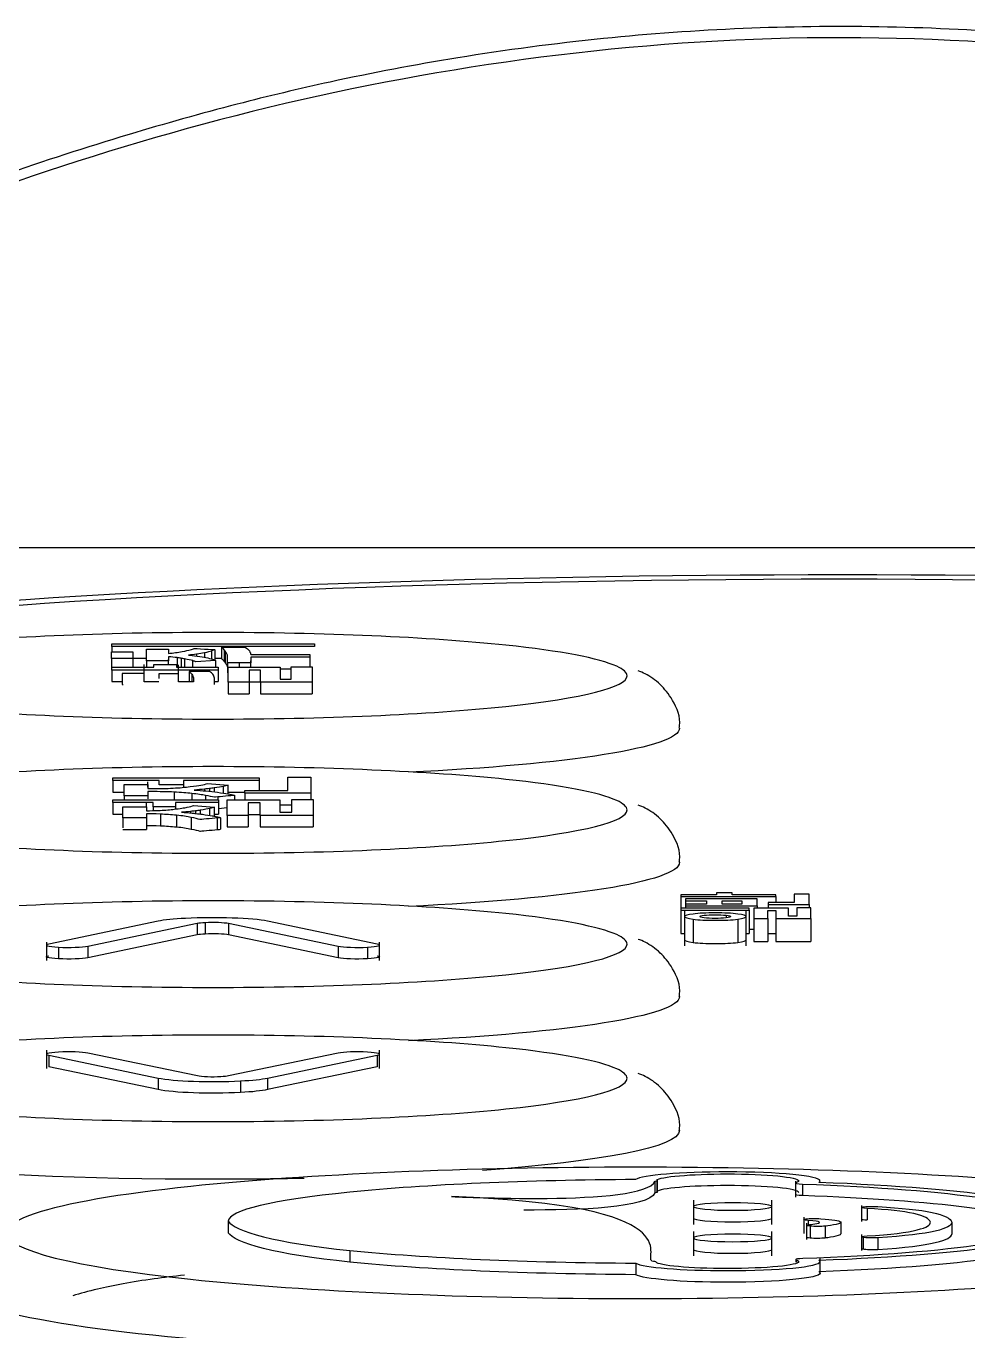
# Model space of a CAD drawing. Header units: millimetres. Extents: x 28 to 2974, y 8 to 3716.
# Drawn here: x 933.42 to 949.56, y 593.3 to 615.66 of the extents above; entities that cross this region are included whole.
import ezdxf

# ---------------------------------------------------------------- set-up
doc = ezdxf.new("R2010")
doc.units = ezdxf.units.MM
doc.layers.add('1LINE', color=7, linetype='CONTINUOUS')

msp = doc.modelspace()

# ---------------------------------------------------------------- linework, layer by layer
at = {"layer": '1LINE', "linetype": 'Continuous'}
for p, q in [((921.037, 606.726), (973.729, 606.726)), ((934.888, 605.026), (934.888, 604.936)), ((936.596, 604.951), (936.596, 604.816)), ((936.653, 604.973), (936.653, 604.795)), ((936.769, 605.014), (936.769, 604.815)), ((936.815, 604.972), (936.815, 604.773)), ((936.833, 604.949), (936.833, 604.75)), ((934.88, 604.823), (934.88, 604.624)), ((935.251, 604.828), (935.48, 604.828)), ((935.251, 604.823), (935.251, 604.673)), ((935.44, 604.565), (935.44, 604.719)), ((935.48, 604.782), (935.48, 604.673)), ((935.859, 604.845), (935.859, 604.804)), ((935.859, 604.722), (935.859, 604.804)), ((936.01, 604.837), (936.01, 604.673)), ((936.033, 604.561), (936.033, 604.715)), ((936.077, 604.827), (936.077, 604.673)), ((936.136, 604.817), (936.136, 604.673)), ((936.27, 604.786), (936.27, 604.673)), ((936.342, 604.897), (936.342, 604.865)), ((936.476, 604.92), (936.476, 604.844)), ((936.653, 604.828), (936.768, 604.828)), ((936.665, 604.791), (936.665, 604.673)), ((936.871, 604.748), (936.871, 604.861)), ((936.871, 604.748), (936.871, 604.577)), ((937.072, 604.748), (937.072, 604.673)), ((937.274, 604.844), (937.274, 604.841)), ((937.274, 604.673), (937.274, 604.78)), ((938.285, 604.892), (938.285, 604.693)), ((938.285, 604.853), (938.285, 604.682)), ((934.88, 604.624), (934.888, 604.624)), ((934.888, 604.625), (934.888, 604.426)), ((936.215, 604.599), (936.215, 604.425)), ((936.261, 604.552), (936.261, 604.425)), ((936.713, 604.625), (936.713, 604.426)), ((936.871, 604.55), (936.883, 604.55)), ((934.888, 604.426), (935.065, 604.426)), ((935.44, 604.426), (935.694, 604.426)), ((936.033, 604.426), (936.215, 604.426)), ((936.648, 604.426), (936.713, 604.426)), ((936.883, 604.416), (936.883, 604.217)), ((937.243, 604.422), (937.436, 604.422)), ((937.243, 604.416), (937.243, 604.217)), ((937.436, 604.417), (937.436, 604.218)), ((938.325, 604.417), (938.325, 604.218)), ((936.883, 604.217), (937.243, 604.217)), ((937.436, 604.218), (938.325, 604.218)), ((934.904, 602.732), (934.904, 602.533)), ((935.508, 602.615), (935.508, 602.711)), ((937.416, 602.732), (937.416, 602.562)), ((934.904, 602.533), (935.101, 602.533)), ((935.508, 602.615), (935.508, 602.597)), ((935.508, 602.506), (935.508, 602.416)), ((935.955, 602.533), (935.955, 602.4)), ((936.117, 602.659), (936.117, 602.613)), ((936.259, 602.509), (936.259, 602.4)), ((936.478, 602.584), (936.478, 602.554)), ((936.496, 602.476), (936.496, 602.4)), ((936.562, 602.594), (936.562, 602.546)), ((936.642, 602.605), (936.642, 602.537)), ((936.796, 602.631), (936.796, 602.516)), ((936.884, 602.501), (936.884, 602.652)), ((936.884, 602.533), (937.168, 602.533)), ((936.994, 602.478), (936.994, 602.399)), ((937.168, 602.514), (937.168, 602.399)), ((938.302, 602.514), (938.302, 602.408)), ((934.904, 602.352), (934.904, 602.153)), ((935.101, 602.471), (935.101, 602.472)), ((935.101, 602.471), (935.101, 602.4)), ((935.484, 602.282), (935.484, 602.348)), ((935.599, 602.279), (935.599, 602.215)), ((935.982, 602.279), (935.982, 602.242)), ((936.565, 602.253), (936.565, 602.134)), ((936.65, 602.119), (936.65, 602.276)), ((936.704, 602.449), (936.704, 602.4)), ((936.718, 602.352), (936.718, 602.153)), ((936.718, 602.252), (936.864, 602.266)), ((937.768, 602.315), (937.974, 602.315)), ((934.904, 602.153), (935.078, 602.153)), ((935.078, 602.091), (935.078, 601.92)), ((935.484, 602.23), (935.484, 602.212)), ((935.72, 602.155), (935.72, 601.956)), ((935.998, 602.136), (935.998, 601.937)), ((936.237, 602.201), (936.237, 602.176)), ((936.247, 602.099), (936.247, 601.9)), ((936.322, 602.211), (936.322, 602.167)), ((936.405, 602.223), (936.405, 602.157)), ((936.65, 602.153), (936.718, 602.153)), ((936.697, 602.089), (936.697, 601.891)), ((936.753, 602.094), (936.753, 601.895)), ((936.864, 602.134), (936.864, 601.935)), ((937.227, 602.148), (937.432, 602.148)), ((937.227, 602.134), (937.227, 601.935)), ((937.432, 602.134), (937.432, 601.935)), ((938.342, 602.134), (938.342, 601.935)), ((936.864, 601.935), (937.227, 601.935)), ((937.432, 601.935), (938.342, 601.935)), ((944.643, 600.774), (944.643, 600.742)), ((945.255, 600.774), (944.643, 600.774)), ((944.643, 600.742), (944.643, 600.541)), ((944.643, 600.742), (946.274, 600.742)), ((945.952, 600.702), (944.725, 600.702)), ((944.725, 600.702), (944.725, 600.671)), ((945.524, 600.806), (945.255, 600.806)), ((945.255, 600.806), (945.255, 600.774)), ((945.524, 600.774), (945.524, 600.806)), ((946.274, 600.774), (945.524, 600.774)), ((945.952, 600.581), (945.952, 600.702)), ((946.274, 600.742), (946.274, 600.774)), ((946.274, 600.742), (946.274, 600.639)), ((946.845, 600.781), (946.586, 600.781)), ((946.586, 600.781), (946.586, 600.639)), ((946.845, 600.608), (946.845, 600.781)), ((945.816, 600.541), (944.643, 600.541)), ((944.643, 600.541), (944.643, 600.51)), ((944.643, 600.51), (944.643, 600.112)), ((944.643, 600.51), (945.816, 600.51)), ((944.707, 600.504), (944.707, 599.895)), ((944.725, 600.671), (944.725, 600.612)), ((944.725, 600.671), (945.086, 600.671)), ((944.725, 600.612), (944.725, 600.581)), ((945.086, 600.612), (944.725, 600.612)), ((944.725, 600.581), (944.725, 600.541)), ((944.725, 600.581), (945.952, 600.581)), ((945.086, 600.671), (945.086, 600.612)), ((945.35, 600.671), (945.69, 600.671)), ((945.35, 600.612), (945.35, 600.671)), ((945.69, 600.612), (945.35, 600.612)), ((945.69, 600.671), (945.69, 600.612)), ((945.764, 599.896), (945.764, 600.504)), ((945.816, 600.51), (945.816, 600.541)), ((945.816, 600.51), (945.816, 600.112)), ((945.895, 600.541), (945.895, 600.369)), ((946.492, 600.541), (945.895, 600.541)), ((945.952, 600.581), (945.952, 600.541)), ((946.133, 600.506), (946.272, 600.506)), ((946.133, 600.369), (946.133, 600.506)), ((946.143, 600.639), (946.143, 600.608)), ((946.586, 600.639), (946.143, 600.639)), ((946.143, 600.608), (946.143, 600.541)), ((946.143, 600.608), (946.845, 600.608)), ((946.272, 600.506), (946.272, 600.369)), ((946.492, 600.404), (946.492, 600.541)), ((946.63, 600.547), (946.63, 600.404)), ((946.871, 600.547), (946.63, 600.547)), ((946.845, 600.608), (946.845, 600.547)), ((946.871, 600.369), (946.871, 600.547)), ((936.488, 600.299), (936.488, 600.1)), ((944.853, 600.354), (944.853, 599.956)), ((945.418, 600.421), (945.418, 600.376)), ((945.619, 600.354), (945.619, 599.956)), ((945.895, 600.369), (945.895, 599.972)), ((945.895, 600.369), (946.133, 600.369)), ((946.133, 600.369), (946.133, 599.972)), ((946.272, 600.369), (946.272, 599.972)), ((946.272, 600.369), (946.871, 600.369)), ((946.63, 600.404), (946.492, 600.404)), ((946.871, 600.369), (946.871, 599.972)), ((936.354, 600.086), (934.478, 599.694)), ((938.766, 599.694), (936.89, 600.086)), ((944.643, 600.112), (944.707, 600.112)), ((945.764, 600.112), (945.816, 600.112)), ((945.816, 600.183), (945.895, 600.183)), ((946.133, 600.108), (946.272, 600.108)), ((933.768, 599.959), (933.768, 599.644)), ((933.975, 599.875), (933.975, 599.676)), ((939.269, 599.875), (939.269, 599.676)), ((939.476, 599.644), (939.476, 599.959)), ((945.895, 599.972), (946.133, 599.972)), ((946.272, 599.972), (946.871, 599.972)), ((933.768, 598.108), (933.768, 597.793)), ((939.477, 597.793), (939.477, 598.108)), ((935.683, 597.433), (933.808, 597.825)), ((939.437, 597.825), (937.56, 597.433)), ((937.092, 597.583), (937.092, 597.384)), ((944.246, 595.875), (944.246, 595.875)), ((944.246, 595.676), (944.246, 595.875)), ((946.61, 595.864), (946.61, 595.589)), ((946.729, 595.815), (946.729, 595.616)), ((944.234, 595.671), (944.199, 595.664)), ((944.246, 595.676), (944.234, 595.671)), ((944.859, 595.536), (944.859, 595.124)), ((946.204, 595.124), (946.204, 595.536)), ((947.743, 595.45), (947.743, 595.171)), ((947.835, 595.398), (947.835, 595.199)), ((936.885, 595.18), (936.885, 594.981)), ((946.751, 595.245), (946.751, 594.966)), ((946.797, 595.146), (946.797, 594.866)), ((946.826, 595.193), (946.826, 595.114)), ((946.86, 595.093), (946.86, 594.894)), ((947.119, 595.094), (947.119, 594.895)), ((947.389, 595.16), (947.389, 594.961)), ((949.289, 595.155), (949.289, 594.956)), ((944.859, 594.999), (944.859, 594.587)), ((946.204, 594.587), (946.204, 594.999)), ((947.743, 594.953), (947.743, 594.674)), ((947.768, 594.901), (947.768, 594.702)), ((948.019, 594.895), (948.019, 594.696)), ((938.969, 594.677), (938.969, 594.478)), ((943.871, 594.46), (943.871, 594.261)), ((946.614, 594.521), (946.614, 594.474)), ((946.62, 594.516), (946.62, 594.475)), ((947.03, 594.286), (947.03, 594.557))]:
    msp.add_line(p, q, dxfattribs=at)
msp.add_ellipse((947.383, 603.537), major_axis=(26, 0), ratio=0.104535, start_param=0.175684, end_param=2.963356, dxfattribs=at)
for points, knots in [([(974.433, 606.444), (974.321, 606.567), (974.015, 606.845), (973.34, 607.351), (972.535, 607.896), (971.63, 608.464), (970.171, 609.324), (967.96, 610.51), (965.077, 611.843), (962.259, 612.945), (959.756, 613.776), (956.674, 614.628), (952.785, 615.38), (948.877, 615.682), (945.681, 615.641), (943.261, 615.467), (940.894, 615.152), (938.816, 614.758), (936.917, 614.305), (935.026, 613.77), (933.028, 613.122), (930.462, 612.162), (927.674, 610.935), (925.396, 609.762), (923.812, 608.868), (922.723, 608.21), (921.687, 607.535), (920.826, 606.91), (920.456, 606.582), (920.33, 606.441)], [0, 0, 0, 0, 0.035641, 0.067955, 0.093693, 0.122273, 0.149874, 0.206556, 0.263985, 0.303747, 0.340414, 0.374088, 0.431331, 0.491639, 0.520615, 0.550689, 0.582601, 0.611172, 0.632405, 0.658078, 0.689705, 0.719996, 0.777232, 0.832408, 0.857346, 0.889851, 0.920369, 0.957947, 1, 1, 1, 1]), ([(973.729, 606.726), (973.633, 606.822), (973.441, 607.015), (972.857, 607.452), (972.057, 607.987), (970.702, 608.82), (968.52, 610.039), (964.14, 612.116), (957.229, 614.596), (947.419, 615.891), (937.592, 614.612), (930.662, 612.132), (926.268, 610.05), (923.659, 608.594), (921.759, 607.384), (921.276, 606.944), (921.037, 606.726)], [0, 0, 0, 0, 0.031031, 0.062054, 0.093358, 0.125222, 0.187557, 0.250588, 0.375227, 0.499569, 0.624157, 0.749143, 0.812105, 0.874402, 0.937764, 1, 1, 1, 1]), ([(925.289, 582.11), (923.207, 582.356), (922.059, 582.672), (922.059, 583), (922.059, 583), (922.059, 603.541), (922.059, 603.541), (922.059, 604.999), (933.409, 606.186), (961.31, 606.186), (972.659, 604.999), (972.659, 603.541), (972.659, 603.541), (972.659, 583), (972.659, 583)], [0, 0, 0, 0, 0.2, 0.2, 0.2, 0.4, 0.4, 0.4, 0.6, 0.6, 0.8, 0.8, 0.8, 1, 1, 1, 1]), ([(943.544, 604.689), (943.246, 604.825), (942.585, 604.952), (940.336, 605.188), (938.502, 605.268), (934.751, 605.269), (932.913, 605.188), (930.768, 604.964), (930.154, 604.854), (929.817, 604.736)], [0, 0, 0, 0, 0.21402, 0.21402, 0.512149, 0.512149, 0.810278, 0.810278, 1, 1, 1, 1]), ([(935.859, 604.851), (935.859, 604.851), (935.859, 604.782), (935.859, 604.782), (935.859, 604.782), (935.48, 604.782), (935.48, 604.782), (935.48, 604.782), (935.48, 604.98), (935.48, 604.98), (935.48, 604.98), (935.859, 604.98), (935.859, 604.98), (935.859, 604.98), (935.859, 604.911), (935.859, 604.911), (935.902, 604.914), (935.942, 604.918), (935.982, 604.924)], [0, 0, 0, 0, 0.166667, 0.166667, 0.166667, 0.333333, 0.333333, 0.333333, 0.5, 0.5, 0.5, 0.666667, 0.666667, 0.666667, 0.833333, 0.833333, 0.833333, 1, 1, 1, 1]), ([(937.072, 604.748), (936.972, 604.748), (936.871, 604.748), (936.871, 604.748), (936.871, 604.748), (936.871, 604.861), (936.871, 604.861), (936.871, 604.885), (936.859, 604.914), (936.833, 604.949)], [0, 0, 0, 0, 0.2, 0.2, 0.2, 0.6, 0.6, 0.6, 1, 1, 1, 1]), ([(937.046, 605.014), (937.118, 605.014), (937.175, 605.014), (937.175, 605.014), (937.207, 604.999), (937.23, 604.978), (937.246, 604.952)], [0, 0, 0, 0, 0.272727, 0.272727, 0.272727, 1, 1, 1, 1]), ([(929.817, 604.736), (929.624, 604.668), (929.522, 604.598), (929.522, 604.331), (930.29, 604.139), (932.908, 603.865), (934.746, 603.784), (936.622, 603.784)], [0, 0, 0, 0, 0.153842, 0.153842, 0.576921, 0.576921, 1, 1, 1, 1]), ([(936.665, 604.791), (936.665, 604.791), (936.33, 604.765), (936.33, 604.765), (936.317, 604.77), (936.297, 604.777), (936.27, 604.786)], [0, 0, 0, 0, 0.5, 0.5, 0.5, 1, 1, 1, 1]), ([(937.274, 604.754), (937.274, 604.75), (937.274, 604.748), (937.274, 604.748), (937.173, 604.748), (937.072, 604.748)], [0, 0, 0, 0, 0.220257, 0.220257, 1, 1, 1, 1]), ([(938.285, 604.853), (938.285, 604.848), (938.285, 604.845), (938.285, 604.845), (938.285, 604.845), (937.274, 604.845), (937.274, 604.845), (937.274, 604.845), (937.274, 604.845), (937.274, 604.844)], [0, 0, 0, 0, 0.188503, 0.188503, 0.188503, 0.942517, 0.942517, 0.942517, 1, 1, 1, 1]), ([(937.591, 604.893), (937.889, 604.893), (938.285, 604.893), (938.285, 604.893), (938.285, 604.893), (938.285, 604.892), (938.285, 604.892)], [0, 0, 0, 0, 0.909091, 0.909091, 0.909091, 1, 1, 1, 1]), ([(935.065, 604.565), (935.065, 604.565), (935.065, 604.376), (935.065, 604.376), (935.065, 604.376), (935.072, 604.376), (935.085, 604.376)], [0, 0, 0, 0, 0.937868, 0.937868, 0.937868, 1, 1, 1, 1]), ([(935.44, 604.498), (935.44, 604.532), (935.44, 604.565), (935.44, 604.565), (935.44, 604.565), (935.321, 604.565), (935.217, 604.565)], [0, 0, 0, 0, 0.46206, 0.46206, 0.46206, 1, 1, 1, 1]), ([(936.033, 604.498), (936.033, 604.53), (936.033, 604.561), (936.033, 604.561), (936.033, 604.561), (935.916, 604.561), (935.82, 604.561)], [0, 0, 0, 0, 0.448063, 0.448063, 0.448063, 1, 1, 1, 1]), ([(936.65, 604.376), (936.65, 604.376), (936.646, 604.484), (936.646, 604.484), (936.643, 604.509), (936.634, 604.532), (936.618, 604.552)], [0, 0, 0, 0, 0.499521, 0.499521, 0.499521, 1, 1, 1, 1]), ([(936.622, 603.784), (938.498, 603.784), (940.32, 603.863), (942.97, 604.14), (943.723, 604.333), (943.722, 604.581), (943.661, 604.636), (943.544, 604.689)], [0, 0, 0, 0, 0.438188, 0.438188, 0.876376, 0.876376, 1, 1, 1, 1]), ([(937.772, 604.646), (937.806, 604.646), (937.84, 604.646), (937.904, 604.646), (937.935, 604.646), (937.965, 604.646)], [0, 0, 0, 0, 0.525521, 0.525521, 1, 1, 1, 1]), ([(944.614, 603.631), (944.617, 603.643), (944.651, 603.805), (944.515, 604.117), (944.279, 604.407), (944.074, 604.544), (943.953, 604.596), (943.913, 604.609)], [0, 0, 0, 0, 0.023386, 0.309711, 0.560356, 0.855945, 1, 1, 1, 1]), ([(943.544, 602.389), (943.246, 602.525), (942.585, 602.653), (940.336, 602.888), (938.502, 602.969), (934.751, 602.969), (932.913, 602.888), (930.768, 602.664), (930.154, 602.555), (929.817, 602.436)], [0, 0, 0, 0, 0.214028, 0.214028, 0.512168, 0.512168, 0.810308, 0.810308, 1, 1, 1, 1]), ([(935.508, 602.471), (935.508, 602.471), (935.101, 602.471), (935.101, 602.471), (935.101, 602.471), (935.101, 602.662), (935.101, 602.662), (935.101, 602.662), (935.508, 602.662), (935.508, 602.662), (935.508, 602.662), (935.508, 602.592), (935.508, 602.592), (935.508, 602.592), (935.56, 602.592), (935.56, 602.592), (935.699, 602.592), (935.826, 602.595), (935.939, 602.601)], [0, 0, 0, 0, 0.166667, 0.166667, 0.166667, 0.333333, 0.333333, 0.333333, 0.5, 0.5, 0.5, 0.666667, 0.666667, 0.666667, 0.833333, 0.833333, 0.833333, 1, 1, 1, 1]), ([(935.955, 602.533), (935.834, 602.538), (935.702, 602.541), (935.56, 602.541), (935.56, 602.541), (935.508, 602.541), (935.508, 602.541), (935.508, 602.541), (935.508, 602.471), (935.508, 602.471)], [0, 0, 0, 0, 0.333333, 0.333333, 0.333333, 0.666667, 0.666667, 0.666667, 1, 1, 1, 1]), ([(936.704, 602.449), (936.672, 602.446), (936.65, 602.444), (936.65, 602.444), (936.608, 602.454), (936.556, 602.465), (936.496, 602.476)], [0, 0, 0, 0, 0.2, 0.2, 0.2, 1, 1, 1, 1]), ([(936.528, 602.68), (936.528, 602.68), (936.884, 602.652), (936.884, 602.652), (936.859, 602.645), (936.831, 602.638), (936.796, 602.631)], [0, 0, 0, 0, 0.5, 0.5, 0.5, 1, 1, 1, 1]), ([(929.817, 602.436), (929.624, 602.369), (929.522, 602.298), (929.522, 602.031), (930.29, 601.839), (932.908, 601.565), (934.747, 601.484), (936.622, 601.484)], [0, 0, 0, 0, 0.153887, 0.153887, 0.576943, 0.576943, 1, 1, 1, 1]), ([(935.078, 602.274), (935.078, 602.279), (935.078, 602.282), (935.078, 602.282), (935.078, 602.282), (935.484, 602.282), (935.484, 602.282), (935.484, 602.282), (935.484, 602.28), (935.484, 602.276)], [0, 0, 0, 0, 0.094427, 0.094427, 0.094427, 0.854052, 0.854052, 0.854052, 1, 1, 1, 1]), ([(935.283, 602.091), (935.18, 602.091), (935.078, 602.091), (935.078, 602.091), (935.078, 602.091), (935.078, 602.238), (935.078, 602.274)], [0, 0, 0, 0, 0.364636, 0.364636, 0.364636, 1, 1, 1, 1]), ([(935.68, 602.394), (935.641, 602.393), (935.601, 602.393), (935.56, 602.393), (935.56, 602.393), (935.56, 602.393), (935.559, 602.393)], [0, 0, 0, 0, 0.833014, 0.833014, 0.833014, 1, 1, 1, 1]), ([(936.291, 602.302), (936.291, 602.302), (936.65, 602.276), (936.65, 602.276), (936.627, 602.27), (936.598, 602.262), (936.565, 602.253)], [0, 0, 0, 0, 0.5, 0.5, 0.5, 1, 1, 1, 1]), ([(936.622, 601.484), (938.498, 601.484), (940.321, 601.563), (942.97, 601.841), (943.723, 602.033), (943.722, 602.281), (943.661, 602.336), (943.544, 602.389)], [0, 0, 0, 0, 0.438188, 0.438188, 0.876376, 0.876376, 1, 1, 1, 1]), ([(944.614, 601.331), (944.617, 601.343), (944.651, 601.505), (944.515, 601.818), (944.279, 602.107), (944.074, 602.244), (943.953, 602.296), (943.913, 602.309)], [0, 0, 0, 0, 0.023345, 0.309691, 0.560337, 0.855914, 1, 1, 1, 1]), ([(936.697, 602.089), (936.597, 602.081), (936.397, 602.063), (936.397, 602.063), (936.363, 602.073), (936.313, 602.085), (936.247, 602.099)], [0, 0, 0, 0, 0.428571, 0.428571, 0.428571, 1, 1, 1, 1]), ([(936.706, 602.107), (936.724, 602.103), (936.739, 602.098), (936.753, 602.094), (936.753, 602.094), (936.752, 602.094), (936.752, 602.094)], [0, 0, 0, 0, 0.94649, 0.94649, 0.94649, 1, 1, 1, 1]), ([(935.078, 601.893), (935.078, 601.893), (935.078, 601.893), (935.078, 601.893), (935.078, 601.893), (935.078, 601.893), (935.078, 601.893), (935.079, 601.893), (935.079, 601.893), (935.081, 601.893), (935.082, 601.893), (935.092, 601.893), (935.1, 601.893), (935.143, 601.893), (935.177, 601.893), (935.279, 601.893), (935.348, 601.893), (935.433, 601.893), (935.45, 601.893), (935.471, 601.893), (935.476, 601.893), (935.481, 601.893), (935.482, 601.893), (935.483, 601.893), (935.484, 601.893), (935.484, 601.893), (935.484, 601.893), (935.484, 601.893), (935.484, 601.893)], [0, 0, 0, 0, 0.000095, 0.000095, 0.000237, 0.000237, 0.00154, 0.00154, 0.005476, 0.005476, 0.013349, 0.013349, 0.076327, 0.076327, 0.328241, 0.328241, 0.832068, 0.832068, 0.958025, 0.958025, 0.989514, 0.989514, 0.997386, 0.997386, 0.999354, 0.999354, 0.999846, 1, 1, 1, 1]), ([(936.247, 601.9), (936.313, 601.886), (936.363, 601.874), (936.397, 601.864), (936.397, 601.864), (936.597, 601.882), (936.697, 601.891)], [0, 0, 0, 0, 0.571429, 0.571429, 0.571429, 1, 1, 1, 1]), ([(943.544, 600.09), (943.246, 600.225), (942.585, 600.353), (940.336, 600.588), (938.502, 600.669), (934.751, 600.669), (932.913, 600.589), (930.768, 600.364), (930.154, 600.255), (929.817, 600.136)], [0, 0, 0, 0, 0.214019, 0.214019, 0.512149, 0.512149, 0.810278, 0.810278, 1, 1, 1, 1]), ([(945.618, 600.443), (945.519, 600.456), (945.392, 600.463), (945.078, 600.463), (944.951, 600.456), (944.853, 600.443)], [0, 0, 0, 0, 0.5, 0.5, 1, 1, 1, 1]), ([(944.853, 600.443), (944.756, 600.43), (944.707, 600.415), (944.707, 600.382), (944.756, 600.367), (944.853, 600.354)], [0, 0, 0, 0, 0.5, 0.5, 1, 1, 1, 1]), ([(944.853, 600.354), (944.951, 600.341), (945.078, 600.335), (945.394, 600.335), (945.521, 600.341), (945.619, 600.354)], [0, 0, 0, 0, 0.5, 0.5, 1, 1, 1, 1]), ([(945.045, 600.376), (944.994, 600.383), (944.969, 600.39), (944.969, 600.407), (944.994, 600.414), (945.044, 600.421)], [0, 0, 0, 0, 0.5, 0.5, 1, 1, 1, 1]), ([(945.044, 600.421), (945.094, 600.427), (945.156, 600.431), (945.303, 600.431), (945.366, 600.427), (945.418, 600.421)], [0, 0, 0, 0, 0.5, 0.5, 1, 1, 1, 1]), ([(945.418, 600.376), (945.366, 600.37), (945.303, 600.367), (945.158, 600.367), (945.097, 600.37), (945.045, 600.376)], [0, 0, 0, 0, 0.5, 0.5, 1, 1, 1, 1]), ([(945.418, 600.421), (945.473, 600.414), (945.498, 600.407), (945.498, 600.39), (945.473, 600.383), (945.418, 600.376)], [0, 0, 0, 0, 0.5, 0.5, 1, 1, 1, 1]), ([(945.619, 600.354), (945.715, 600.367), (945.764, 600.382), (945.764, 600.415), (945.715, 600.43), (945.618, 600.443)], [0, 0, 0, 0, 0.5, 0.5, 1, 1, 1, 1]), ([(929.817, 600.136), (929.624, 600.069), (929.522, 599.998), (929.522, 599.731), (930.29, 599.539), (932.908, 599.265), (934.746, 599.185), (936.622, 599.185)], [0, 0, 0, 0, 0.153842, 0.153842, 0.576921, 0.576921, 1, 1, 1, 1]), ([(936.622, 599.185), (938.498, 599.185), (940.32, 599.264), (942.97, 599.541), (943.723, 599.733), (943.722, 599.982), (943.661, 600.036), (943.544, 600.09)], [0, 0, 0, 0, 0.438188, 0.438188, 0.876376, 0.876376, 1, 1, 1, 1]), ([(944.614, 599.031), (944.617, 599.043), (944.651, 599.206), (944.515, 599.518), (944.279, 599.807), (944.074, 599.944), (943.953, 599.997), (943.913, 600.009)], [0, 0, 0, 0, 0.02338, 0.309707, 0.560353, 0.855941, 1, 1, 1, 1]), ([(944.853, 599.956), (944.951, 599.943), (945.078, 599.937), (945.394, 599.937), (945.521, 599.943), (945.619, 599.956)], [0, 0, 0, 0, 0.5, 0.5, 1, 1, 1, 1]), ([(943.544, 597.79), (943.246, 597.926), (942.585, 598.053), (940.336, 598.288), (938.502, 598.369), (934.751, 598.369), (932.913, 598.289), (930.768, 598.065), (930.154, 597.955), (929.817, 597.837)], [0, 0, 0, 0, 0.214019, 0.214019, 0.512149, 0.512149, 0.810278, 0.810278, 1, 1, 1, 1]), ([(929.817, 597.837), (929.624, 597.769), (929.522, 597.698), (929.522, 597.431), (930.29, 597.239), (932.908, 596.965), (934.746, 596.885), (936.622, 596.885)], [0, 0, 0, 0, 0.153842, 0.153842, 0.576921, 0.576921, 1, 1, 1, 1]), ([(936.622, 596.885), (938.498, 596.885), (940.32, 596.964), (942.97, 597.241), (943.723, 597.433), (943.722, 597.682), (943.661, 597.736), (943.544, 597.79)], [0, 0, 0, 0, 0.438188, 0.438188, 0.876376, 0.876376, 1, 1, 1, 1]), ([(944.614, 596.731), (944.617, 596.744), (944.651, 596.906), (944.515, 597.218), (944.279, 597.507), (944.074, 597.645), (943.953, 597.697), (943.913, 597.709)], [0, 0, 0, 0, 0.023379, 0.309707, 0.560352, 0.855941, 1, 1, 1, 1]), ([(953.891, 595.385), (953.351, 595.53), (952.53, 595.664), (949.492, 595.982), (946.71, 596.104), (941.02, 596.104), (938.232, 595.982), (935.009, 595.645), (934.092, 595.484), (933.573, 595.31)], [0, 0, 0, 0, 0.168009, 0.168009, 0.485457, 0.485457, 0.802905, 0.802905, 1, 1, 1, 1]), ([(947.007, 595.843), (947.023, 595.852), (947.03, 595.86), (947.03, 595.869), (947.03, 595.954), (946.317, 596.024), (945.44, 596.024), (944.644, 596.024), (943.983, 595.967), (943.868, 595.892)], [0, 0, 0, 0, 0.333333, 0.333333, 0.333333, 0.666667, 0.666667, 0.666667, 1, 1, 1, 1]), ([(944.225, 595.882), (944.289, 595.942), (944.809, 595.988), (945.44, 595.988), (946.114, 595.988), (946.664, 595.935), (946.664, 595.869)], [0, 0, 0, 0, 0.5, 0.5, 0.5, 1, 1, 1, 1]), ([(944.234, 595.87), (944.242, 595.872), (944.246, 595.873), (944.246, 595.875), (944.246, 595.875), (944.246, 595.878), (944.237, 595.88), (944.225, 595.882)], [0, 0, 0, 0, 0.333333, 0.333333, 0.666667, 0.666667, 1, 1, 1, 1]), ([(946.664, 595.67), (946.664, 595.736), (946.114, 595.789), (945.44, 595.789), (944.809, 595.789), (944.289, 595.743), (944.225, 595.683)], [0, 0, 0, 0, 0.5, 0.5, 0.5, 1, 1, 1, 1]), ([(946.729, 595.815), (949.343, 595.721), (950.967, 595.476), (950.967, 594.877), (949.346, 594.632), (946.733, 594.537)], [0, 0, 0, 0, 0.5, 0.5, 1, 1, 1, 1]), ([(947.01, 594.509), (949.682, 594.613), (951.335, 594.867), (951.335, 595.485), (949.681, 595.739), (947.007, 595.843)], [0, 0, 0, 0, 0.5, 0.5, 1, 1, 1, 1]), ([(943.86, 593.852), (946.705, 593.852), (949.47, 593.972), (953.489, 594.393), (954.631, 594.685), (954.63, 595.117), (954.372, 595.255), (953.891, 595.385)], [0, 0, 0, 0, 0.404735, 0.404735, 0.809471, 0.809471, 1, 1, 1, 1]), ([(945.531, 595.495), (945.903, 595.495), (946.204, 595.466), (946.204, 595.394), (945.903, 595.365), (945.16, 595.365), (944.859, 595.394), (944.859, 595.466), (945.16, 595.495), (945.531, 595.495)], [0, 0, 0, 0, 0.25, 0.25, 0.5, 0.5, 0.75, 0.75, 1, 1, 1, 1]), ([(933.573, 595.31), (933.257, 595.203), (933.089, 595.091), (933.088, 594.682), (934.254, 594.39), (938.225, 593.975), (941.014, 593.852), (943.86, 593.852)], [0, 0, 0, 0, 0.159355, 0.159355, 0.579677, 0.579677, 1, 1, 1, 1]), ([(944.859, 595.231), (944.859, 595.231), (944.859, 595.231), (944.859, 595.195), (945.16, 595.166), (945.903, 595.166), (946.204, 595.195), (946.204, 595.231), (946.204, 595.231), (946.204, 595.231)], [0, 0, 0, 0, 0.000186, 0.000186, 0.500028, 0.500028, 0.99987, 0.99987, 1, 1, 1, 1]), ([(945.531, 594.957), (945.903, 594.957), (946.204, 594.928), (946.204, 594.856), (945.903, 594.827), (945.16, 594.827), (944.859, 594.856), (944.859, 594.928), (945.16, 594.957), (945.531, 594.957)], [0, 0, 0, 0, 0.25, 0.25, 0.5, 0.5, 0.75, 0.75, 1, 1, 1, 1]), ([(944.859, 594.693), (944.859, 594.693), (944.859, 594.693), (944.859, 594.657), (945.16, 594.628), (945.903, 594.628), (946.204, 594.657), (946.204, 594.693), (946.204, 594.693), (946.204, 594.693)], [0, 0, 0, 0, 0.000064, 0.000064, 0.500031, 0.500031, 0.999998, 0.999998, 1, 1, 1, 1]), ([(943.871, 594.46), (943.997, 594.386), (944.657, 594.331), (945.44, 594.331), (946.317, 594.331), (947.03, 594.4), (947.03, 594.485), (947.03, 594.493), (947.024, 594.501), (947.01, 594.509)], [0, 0, 0, 0, 0.333333, 0.333333, 0.333333, 0.666667, 0.666667, 0.666667, 1, 1, 1, 1]), ([(946.62, 594.516), (946.649, 594.506), (946.664, 594.495), (946.664, 594.485), (946.664, 594.42), (946.114, 594.367), (945.44, 594.367), (944.795, 594.367), (944.259, 594.416), (944.22, 594.478)], [0, 0, 0, 0, 0.333333, 0.333333, 0.333333, 0.666667, 0.666667, 0.666667, 1, 1, 1, 1]), ([(946.733, 594.537), (946.66, 594.535), (946.614, 594.528), (946.614, 594.521), (946.614, 594.519), (946.616, 594.517), (946.62, 594.516)], [0, 0, 0, 0, 0.5, 0.5, 0.5, 1, 1, 1, 1]), ([(936.135, 594.253), (935.95, 594.233), (935.359, 594.162), (934.734, 594.045), (934.345, 593.94), (934.22, 593.901)], [0, 0, 0, 0, 0.209761, 0.712179, 1, 1, 1, 1]), ([(947.016, 594.307), (947.025, 594.3), (947.03, 594.293), (947.03, 594.286), (947.03, 594.201), (946.317, 594.132), (945.44, 594.132), (944.657, 594.132), (943.997, 594.187), (943.871, 594.261)], [0, 0, 0, 0, 0.299199, 0.299199, 0.299199, 0.649599, 0.649599, 0.649599, 1, 1, 1, 1]), ([(937.533, 593.058), (934.317, 593.275), (932.189, 593.653), (932.189, 594.084), (932.189, 594.084), (932.189, 594.084)], [0, 0, 0, 0, 0.999218, 0.999218, 1, 1, 1, 1])]:
    msp.add_open_spline(points, degree=3, knots=knots, dxfattribs=at)
for points, degree in [([(934.88, 604.823), (934.88, 604.861), (934.88, 604.898), (934.88, 604.936)], 3), ([(934.88, 604.936), (935.003, 604.936), (935.127, 604.936), (935.251, 604.936)], 3), ([(934.888, 605.074), (936.047, 605.074), (937.206, 605.074), (938.365, 605.074)], 3), ([(934.888, 605.026), (934.888, 605.042), (934.888, 605.058), (934.888, 605.074)], 3), ([(938.365, 605.026), (937.206, 605.026), (936.047, 605.026), (934.888, 605.026)], 3), ([(935.251, 604.936), (935.251, 604.898), (935.251, 604.861), (935.251, 604.823)], 3), ([(935.982, 604.924), (936.022, 604.929), (936.058, 604.934), (936.093, 604.941)], 3), ([(936.093, 604.941), (936.156, 604.952), (936.203, 604.962), (936.233, 604.972)], 3), ([(936.233, 604.972), (936.263, 604.982), (936.285, 604.989), (936.298, 604.995)], 3), ([(936.298, 604.995), (936.298, 604.995), (936.654, 604.973), (936.653, 604.973)], 3), ([(936.596, 604.951), (936.569, 604.941), (936.529, 604.931), (936.476, 604.92)], 3), ([(936.653, 604.973), (936.643, 604.968), (936.624, 604.96), (936.596, 604.951)], 3), ([(936.815, 604.972), (936.798, 604.993), (936.782, 605.007), (936.769, 605.014)], 3), ([(936.769, 605.014), (936.769, 605.014), (936.927, 605.014), (937.046, 605.014)], 3), ([(936.833, 604.949), (936.827, 604.957), (936.821, 604.965), (936.815, 604.972)], 3), ([(937.246, 604.952), (937.262, 604.925), (937.27, 604.905), (937.27, 604.893)], 3), ([(938.365, 605.074), (938.365, 605.058), (938.365, 605.042), (938.365, 605.026)], 3), ([(935.251, 604.823), (935.127, 604.823), (935.003, 604.823), (934.88, 604.823)], 3), ([(935.611, 604.722), (935.74, 604.722), (935.869, 604.722), (935.998, 604.722)], 3), ([(935.611, 604.673), (935.611, 604.689), (935.611, 604.706), (935.611, 604.722)], 3), ([(936.01, 604.837), (935.962, 604.843), (935.912, 604.848), (935.859, 604.851)], 3), ([(935.998, 604.722), (935.998, 604.706), (935.998, 604.689), (935.998, 604.673)], 3), ([(936.077, 604.827), (936.056, 604.83), (936.034, 604.833), (936.01, 604.837)], 3), ([(936.136, 604.817), (936.118, 604.82), (936.098, 604.823), (936.077, 604.827)], 3), ([(936.27, 604.786), (936.244, 604.794), (936.199, 604.805), (936.136, 604.817)], 3), ([(936.342, 604.897), (936.292, 604.89), (936.245, 604.884), (936.204, 604.881)], 3), ([(936.204, 604.881), (936.24, 604.878), (936.289, 604.872), (936.352, 604.864)], 3), ([(936.476, 604.92), (936.436, 604.912), (936.392, 604.904), (936.342, 604.897)], 3), ([(936.352, 604.864), (936.413, 604.856), (936.463, 604.848), (936.499, 604.84)], 3), ([(936.499, 604.84), (936.549, 604.83), (936.587, 604.82), (936.612, 604.811)], 3), ([(936.612, 604.811), (936.637, 604.802), (936.655, 604.795), (936.665, 604.791)], 3), ([(936.769, 604.815), (936.782, 604.808), (936.798, 604.794), (936.815, 604.773)], 3), ([(936.815, 604.773), (936.821, 604.766), (936.827, 604.758), (936.833, 604.75)], 3), ([(936.833, 604.75), (936.855, 604.72), (936.867, 604.691), (936.87, 604.662)], 3), ([(937.27, 604.893), (937.27, 604.893), (937.413, 604.893), (937.591, 604.893)], 3), ([(937.274, 604.841), (937.274, 604.825), (937.274, 604.771), (937.274, 604.754)], 3), ([(938.285, 604.892), (938.285, 604.888), (938.285, 604.865), (938.285, 604.853)], 3), ([(934.888, 604.625), (934.888, 604.641), (934.888, 604.657), (934.888, 604.673)], 3), ([(934.888, 604.673), (935.129, 604.673), (935.37, 604.673), (935.611, 604.673)], 3), ([(936.713, 604.625), (936.104, 604.625), (935.496, 604.625), (934.888, 604.625)], 3), ([(935.217, 604.565), (935.137, 604.565), (935.065, 604.565), (935.065, 604.565)], 3), ([(935.44, 604.425), (935.44, 604.425), (935.44, 604.462), (935.44, 604.498)], 3), ([(935.694, 604.561), (935.694, 604.561), (935.694, 604.519), (935.694, 604.482)], 3), ([(935.82, 604.561), (935.752, 604.561), (935.694, 604.561), (935.694, 604.561)], 3), ([(935.998, 604.673), (936.236, 604.673), (936.474, 604.673), (936.713, 604.673)], 3), ([(936.033, 604.425), (936.033, 604.425), (936.033, 604.462), (936.033, 604.498)], 3), ([(936.57, 604.599), (936.57, 604.599), (936.215, 604.599), (936.215, 604.599)], 3), ([(936.215, 604.599), (936.234, 604.587), (936.248, 604.572), (936.261, 604.552)], 3), ([(936.261, 604.552), (936.272, 604.531), (936.281, 604.512), (936.286, 604.494)], 3), ([(936.286, 604.494), (936.286, 604.494), (936.286, 604.425), (936.286, 604.425)], 3), ([(936.618, 604.552), (936.602, 604.572), (936.587, 604.587), (936.57, 604.599)], 3), ([(936.713, 604.673), (936.713, 604.657), (936.713, 604.641), (936.713, 604.625)], 3), ([(936.883, 604.416), (936.883, 604.502), (936.883, 604.587), (936.883, 604.673)], 3), ([(936.883, 604.673), (937.179, 604.673), (937.476, 604.673), (937.772, 604.673)], 3), ([(937.436, 604.621), (937.371, 604.621), (937.307, 604.621), (937.243, 604.621)], 3), ([(937.243, 604.621), (937.243, 604.553), (937.243, 604.485), (937.243, 604.416)], 3), ([(937.436, 604.417), (937.436, 604.485), (937.436, 604.553), (937.436, 604.621)], 3), ([(937.772, 604.673), (937.772, 604.605), (937.772, 604.537), (937.772, 604.469)], 3), ([(937.965, 604.682), (938.085, 604.682), (938.205, 604.682), (938.325, 604.682)], 3), ([(937.965, 604.469), (937.965, 604.54), (937.965, 604.611), (937.965, 604.682)], 3), ([(938.325, 604.682), (938.325, 604.594), (938.325, 604.505), (938.325, 604.417)], 3), ([(935.503, 604.425), (935.467, 604.425), (935.44, 604.425), (935.44, 604.425)], 3), ([(936.286, 604.425), (936.286, 604.425), (936.033, 604.425), (936.033, 604.425)], 3), ([(937.243, 604.416), (937.123, 604.416), (937.003, 604.416), (936.883, 604.416)], 3), ([(938.325, 604.417), (938.029, 604.417), (937.732, 604.417), (937.436, 604.417)], 3), ([(937.772, 604.469), (937.837, 604.469), (937.901, 604.469), (937.965, 604.469)], 3), ([(944.622, 603.63), (944.62, 603.294), (942.718, 603.004), (939.977, 602.872)], 3), ([(934.904, 602.78), (935.741, 602.78), (936.579, 602.78), (937.416, 602.78)], 3), ([(934.904, 602.732), (934.904, 602.748), (934.904, 602.764), (934.904, 602.78)], 3), ([(935.698, 602.732), (935.433, 602.732), (935.169, 602.732), (934.904, 602.732)], 3), ([(935.698, 602.659), (935.698, 602.684), (935.698, 602.708), (935.698, 602.732)], 3), ([(936.117, 602.732), (936.117, 602.708), (936.117, 602.684), (936.117, 602.659)], 3), ([(937.416, 602.732), (936.983, 602.732), (936.55, 602.732), (936.117, 602.732)], 3), ([(937.416, 602.78), (937.416, 602.764), (937.416, 602.748), (937.416, 602.732)], 3), ([(937.903, 602.788), (938.036, 602.788), (938.169, 602.788), (938.302, 602.788)], 3), ([(937.903, 602.562), (937.903, 602.637), (937.903, 602.712), (937.903, 602.788)], 3), ([(938.302, 602.788), (938.302, 602.697), (938.302, 602.605), (938.302, 602.514)], 3), ([(936.117, 602.659), (935.977, 602.659), (935.837, 602.659), (935.698, 602.659)], 3), ([(935.939, 602.601), (936.052, 602.607), (936.15, 602.615), (936.231, 602.626)], 3), ([(936.259, 602.509), (936.177, 602.519), (936.076, 602.527), (935.955, 602.533)], 3), ([(936.231, 602.626), (936.313, 602.636), (936.375, 602.645), (936.417, 602.653)], 3), ([(936.496, 602.476), (936.435, 602.486), (936.357, 602.498), (936.259, 602.509)], 3), ([(936.478, 602.584), (936.421, 602.578), (936.363, 602.572), (936.302, 602.567)], 3), ([(936.302, 602.567), (936.369, 602.563), (936.435, 602.558), (936.502, 602.552)], 3), ([(936.417, 602.653), (936.459, 602.661), (936.496, 602.67), (936.528, 602.68)], 3), ([(936.562, 602.594), (936.534, 602.59), (936.507, 602.587), (936.478, 602.584)], 3), ([(936.502, 602.552), (936.569, 602.546), (936.636, 602.538), (936.702, 602.529)], 3), ([(936.642, 602.605), (936.616, 602.601), (936.589, 602.597), (936.562, 602.594)], 3), ([(936.796, 602.631), (936.762, 602.624), (936.711, 602.615), (936.642, 602.605)], 3), ([(936.702, 602.529), (936.775, 602.52), (936.834, 602.51), (936.879, 602.502)], 3), ([(936.994, 602.478), (936.994, 602.478), (936.8, 602.459), (936.704, 602.449)], 3), ([(936.879, 602.502), (936.924, 602.493), (936.962, 602.485), (936.994, 602.478)], 3), ([(937.168, 602.514), (937.168, 602.53), (937.168, 602.546), (937.168, 602.562)], 3), ([(937.168, 602.562), (937.413, 602.562), (937.658, 602.562), (937.903, 602.562)], 3), ([(938.302, 602.514), (937.924, 602.514), (937.546, 602.514), (937.168, 602.514)], 3), ([(934.904, 602.352), (934.904, 602.368), (934.904, 602.384), (934.904, 602.4)], 3), ([(934.904, 602.4), (935.509, 602.4), (936.113, 602.4), (936.718, 602.4)], 3), ([(935.599, 602.352), (935.368, 602.352), (935.136, 602.352), (934.904, 602.352)], 3), ([(935.484, 602.276), (935.484, 602.265), (935.484, 602.245), (935.484, 602.23)], 3), ([(935.599, 602.279), (935.599, 602.304), (935.599, 602.328), (935.599, 602.352)], 3), ([(935.982, 602.279), (935.855, 602.279), (935.727, 602.279), (935.599, 602.279)], 3), ([(935.958, 602.239), (936.056, 602.25), (936.13, 602.262), (936.18, 602.273)], 3), ([(935.982, 602.352), (935.982, 602.328), (935.982, 602.304), (935.982, 602.279)], 3), ([(936.718, 602.352), (936.472, 602.352), (936.227, 602.352), (935.982, 602.352)], 3), ([(936.18, 602.273), (936.23, 602.284), (936.267, 602.294), (936.291, 602.302)], 3), ([(936.565, 602.253), (936.532, 602.244), (936.479, 602.234), (936.405, 602.223)], 3), ([(936.718, 602.4), (936.718, 602.384), (936.718, 602.368), (936.718, 602.352)], 3), ([(936.864, 602.134), (936.864, 602.223), (936.864, 602.311), (936.864, 602.399)], 3), ([(936.864, 602.399), (937.165, 602.399), (937.467, 602.399), (937.768, 602.399)], 3), ([(937.432, 602.347), (937.364, 602.347), (937.295, 602.347), (937.227, 602.347)], 3), ([(937.227, 602.347), (937.227, 602.276), (937.227, 602.205), (937.227, 602.134)], 3), ([(937.432, 602.134), (937.432, 602.205), (937.432, 602.276), (937.432, 602.347)], 3), ([(937.768, 602.399), (937.768, 602.328), (937.768, 602.257), (937.768, 602.186)], 3), ([(937.974, 602.408), (938.096, 602.408), (938.219, 602.408), (938.342, 602.408)], 3), ([(937.974, 602.186), (937.974, 602.26), (937.974, 602.334), (937.974, 602.408)], 3), ([(938.342, 602.408), (938.342, 602.317), (938.342, 602.226), (938.342, 602.134)], 3), ([(935.484, 602.091), (935.484, 602.091), (935.386, 602.091), (935.286, 602.091)], 3), ([(935.484, 602.212), (935.545, 602.213), (935.622, 602.216), (935.716, 602.22)], 3), ([(935.72, 602.155), (935.623, 602.159), (935.545, 602.161), (935.484, 602.161)], 3), ([(935.484, 602.161), (935.484, 602.161), (935.484, 602.091), (935.484, 602.091)], 3), ([(935.484, 602.091), (935.484, 601.893)], 1), ([(935.716, 602.22), (935.809, 602.224), (935.89, 602.231), (935.958, 602.239)], 3), ([(935.998, 602.136), (935.909, 602.145), (935.816, 602.151), (935.72, 602.155)], 3), ([(936.247, 602.099), (936.181, 602.113), (936.098, 602.125), (935.998, 602.136)], 3), ([(936.237, 602.201), (936.181, 602.195), (936.13, 602.191), (936.085, 602.188)], 3), ([(936.085, 602.188), (936.143, 602.184), (936.203, 602.18), (936.263, 602.174)], 3), ([(936.322, 602.211), (936.294, 602.208), (936.266, 602.204), (936.237, 602.201)], 3), ([(936.263, 602.174), (936.286, 602.171), (936.308, 602.169), (936.331, 602.166)], 3), ([(936.405, 602.223), (936.377, 602.219), (936.35, 602.215), (936.322, 602.211)], 3), ([(936.331, 602.166), (936.369, 602.162), (936.407, 602.157), (936.445, 602.152)], 3), ([(936.445, 602.152), (936.509, 602.143), (936.563, 602.135), (936.607, 602.127)], 3), ([(936.607, 602.127), (936.617, 602.125), (936.627, 602.123), (936.636, 602.122)], 3), ([(936.636, 602.122), (936.662, 602.117), (936.685, 602.112), (936.706, 602.107)], 3), ([(936.752, 602.094), (936.748, 602.094), (936.727, 602.092), (936.697, 602.089)], 3), ([(937.227, 602.134), (937.106, 602.134), (936.985, 602.134), (936.864, 602.134)], 3), ([(938.342, 602.134), (938.039, 602.134), (937.735, 602.134), (937.432, 602.134)], 3), ([(937.768, 602.186), (937.837, 602.186), (937.905, 602.186), (937.974, 602.186)], 3), ([(935.484, 601.962), (935.545, 601.962), (935.623, 601.96), (935.72, 601.956)], 3), ([(935.72, 601.956), (935.816, 601.952), (935.909, 601.946), (935.998, 601.937)], 3), ([(935.998, 601.937), (936.098, 601.927), (936.181, 601.914), (936.247, 601.9)], 3), ([(936.697, 601.891), (936.727, 601.893), (936.748, 601.895), (936.752, 601.895)], 3), ([(944.622, 601.331), (944.619, 600.994), (942.717, 600.704), (939.976, 600.572)], 3), ([(935.683, 600.32), (935.683, 600.32), (933.808, 599.927), (933.808, 599.927)], 3), ([(934.478, 599.892), (934.478, 599.892), (936.354, 600.285), (936.354, 600.285)], 3), ([(936.153, 600.369), (935.95, 600.358), (935.785, 600.341), (935.683, 600.32)], 3), ([(937.56, 600.32), (937.301, 600.374), (936.671, 600.396), (936.153, 600.369)], 3), ([(936.354, 600.285), (936.382, 600.291), (936.43, 600.296), (936.488, 600.299)], 3), ([(936.354, 600.285), (936.354, 600.086)], 1), ([(936.488, 600.299), (936.636, 600.307), (936.815, 600.3), (936.89, 600.285)], 3), ([(936.89, 600.285), (936.89, 600.086)], 1), ([(936.89, 600.285), (936.89, 600.285), (938.766, 599.892), (938.766, 599.892)], 3), ([(939.436, 599.927), (939.436, 599.927), (937.56, 600.32), (937.56, 600.32)], 3), ([(936.488, 600.1), (936.43, 600.097), (936.382, 600.092), (936.354, 600.086)], 3), ([(936.89, 600.086), (936.815, 600.101), (936.636, 600.108), (936.488, 600.1)], 3), ([(933.808, 599.927), (933.715, 599.908), (933.789, 599.885), (933.975, 599.875)], 3), ([(933.975, 599.875), (934.16, 599.865), (934.385, 599.873), (934.478, 599.892)], 3), ([(934.478, 599.892), (934.478, 599.694)], 1), ([(938.766, 599.892), (938.766, 599.694)], 1), ([(938.766, 599.892), (938.858, 599.873), (939.084, 599.865), (939.269, 599.875)], 3), ([(939.269, 599.875), (939.454, 599.885), (939.529, 599.908), (939.436, 599.927)], 3), ([(944.707, 600.001), (944.707, 599.984), (944.756, 599.969), (944.853, 599.956)], 3), ([(945.619, 599.956), (945.715, 599.969), (945.764, 599.984), (945.764, 600.001)], 3), ([(933.975, 599.676), (933.789, 599.686), (933.715, 599.709), (933.808, 599.729)], 3), ([(934.478, 599.694), (934.385, 599.674), (934.16, 599.666), (933.975, 599.676)], 3), ([(939.269, 599.676), (939.084, 599.666), (938.858, 599.674), (938.766, 599.694)], 3), ([(939.436, 599.729), (939.529, 599.709), (939.454, 599.686), (939.269, 599.676)], 3), ([(944.622, 599.031), (944.62, 598.695), (942.718, 598.405), (939.977, 598.272)], 3), ([(933.975, 598.076), (933.791, 598.067), (933.715, 598.043), (933.808, 598.024)], 3), ([(933.808, 598.024), (933.808, 598.024), (935.683, 597.632), (935.683, 597.632)], 3), ([(933.808, 598.024), (933.808, 597.825)], 1), ([(934.478, 598.059), (934.385, 598.078), (934.161, 598.086), (933.975, 598.076)], 3), ([(936.355, 597.667), (936.355, 597.667), (934.478, 598.059), (934.478, 598.059)], 3), ([(938.767, 598.059), (938.767, 598.059), (936.89, 597.667), (936.89, 597.667)], 3), ([(937.56, 597.632), (937.56, 597.632), (939.437, 598.024), (939.437, 598.024)], 3), ([(939.27, 598.076), (939.084, 598.086), (938.858, 598.078), (938.767, 598.059)], 3), ([(939.437, 598.024), (939.53, 598.043), (939.454, 598.067), (939.27, 598.076)], 3), ([(939.437, 598.024), (939.437, 597.825)], 1), ([(935.683, 597.632), (935.683, 597.433)], 1), ([(935.683, 597.632), (935.943, 597.578), (936.574, 597.556), (937.092, 597.583)], 3), ([(936.756, 597.653), (936.609, 597.645), (936.428, 597.651), (936.355, 597.667)], 3), ([(936.89, 597.667), (936.862, 597.661), (936.815, 597.656), (936.756, 597.653)], 3), ([(937.092, 597.583), (937.295, 597.593), (937.46, 597.61), (937.56, 597.632)], 3), ([(937.56, 597.632), (937.56, 597.433)], 1), ([(937.092, 597.384), (936.574, 597.357), (935.943, 597.379), (935.683, 597.433)], 3), ([(937.56, 597.433), (937.46, 597.412), (937.295, 597.394), (937.092, 597.384)], 3), ([(936.622, 595.896), (932.207, 595.896), (928.627, 596.269), (928.622, 596.731)], 3), ([(944.622, 596.731), (944.62, 596.449), (943.285, 596.2), (941.241, 596.049)], 3), ([(938.187, 595.912), (937.681, 595.901), (937.157, 595.896), (936.622, 595.896)], 3), ([(943.868, 595.892), (942.006, 595.883), (940.272, 595.806), (938.969, 595.675)], 3), ([(940.712, 595.599), (940.63, 595.611), (944.01, 595.42), (944.199, 595.863)], 3), ([(944.199, 595.863), (944.199, 595.863), (944.234, 595.87), (944.234, 595.87)], 3), ([(944.199, 595.863), (944.199, 595.664)], 1), ([(944.234, 595.87), (944.234, 595.671)], 1), ([(946.616, 595.837), (946.591, 595.828), (946.639, 595.819), (946.729, 595.815)], 3), ([(946.664, 595.869), (946.664, 595.858), (946.647, 595.848), (946.616, 595.837)], 3), ([(938.969, 595.675), (937.634, 595.542), (936.896, 595.366), (936.885, 595.18)], 3), ([(944.149, 594.491), (943.999, 594.591), (944.859, 595.448), (940.712, 595.599)], 3), ([(944.199, 595.664), (944.09, 595.408), (942.907, 595.364), (941.949, 595.37)], 3), ([(946.729, 595.616), (946.639, 595.62), (946.591, 595.629), (946.616, 595.638)], 3), ([(950.897, 595.083), (950.56, 595.334), (949.027, 595.533), (946.729, 595.616)], 3), ([(947.835, 595.398), (947.747, 595.403), (947.717, 595.414), (947.768, 595.422)], 3), ([(947.768, 595.422), (947.818, 595.431), (947.931, 595.434), (948.019, 595.429)], 3), ([(948.921, 595.161), (948.9, 595.281), (948.544, 595.358), (947.835, 595.398)], 3), ([(948.019, 595.429), (948.837, 595.383), (949.265, 595.293), (949.288, 595.162)], 3), ([(936.885, 595.18), (936.977, 595.007), (937.714, 594.802), (938.969, 594.677)], 3), ([(946.826, 595.193), (946.744, 595.198), (946.727, 595.21), (946.787, 595.218)], 3), ([(946.86, 595.093), (946.783, 595.099), (946.775, 595.11), (946.842, 595.118)], 3), ([(946.787, 595.218), (946.847, 595.225), (946.962, 595.227), (947.044, 595.221)], 3), ([(947.019, 595.164), (947.007, 595.175), (946.944, 595.184), (946.826, 595.193)], 3), ([(946.842, 595.118), (946.848, 595.118), (947.046, 595.141), (947.019, 595.164)], 3), ([(947.119, 595.094), (947.052, 595.087), (946.935, 595.086), (946.86, 595.093)], 3), ([(947.044, 595.221), (947.246, 595.207), (947.361, 595.189), (947.384, 595.168)], 3), ([(947.389, 595.16), (947.389, 595.125), (947.13, 595.095), (947.119, 595.094)], 3), ([(947.384, 595.168), (947.387, 595.165), (947.389, 595.162), (947.389, 595.16)], 3), ([(947.743, 595.214), (947.743, 595.208), (947.776, 595.202), (947.835, 595.199)], 3), ([(947.835, 594.925), (948.659, 594.971), (948.938, 595.077), (948.921, 595.161)], 3), ([(949.289, 595.155), (949.289, 595.062), (948.957, 594.947), (948.019, 594.895)], 3), ([(949.288, 595.162), (949.289, 595.16), (949.289, 595.157), (949.289, 595.155)], 3), ([(938.969, 594.478), (937.714, 594.603), (936.977, 594.808), (936.885, 594.981)], 3), ([(946.797, 594.907), (946.797, 594.902), (946.818, 594.897), (946.86, 594.894)], 3), ([(946.86, 594.894), (946.935, 594.887), (947.052, 594.888), (947.119, 594.895)], 3), ([(951.335, 594.977), (951.334, 594.668), (949.682, 594.414), (947.01, 594.31)], 3), ([(947.119, 594.895), (947.13, 594.897), (947.389, 594.926), (947.389, 594.961)], 3), ([(947.768, 594.901), (947.717, 594.91), (947.748, 594.921), (947.835, 594.925)], 3), ([(948.019, 594.895), (947.93, 594.89), (947.817, 594.893), (947.768, 594.901)], 3), ([(948.019, 594.696), (948.957, 594.748), (949.289, 594.863), (949.289, 594.956)], 3), ([(938.969, 594.677), (940.274, 594.546), (942.008, 594.47), (943.871, 594.46)], 3), ([(947.743, 594.711), (947.743, 594.708), (947.751, 594.705), (947.768, 594.702)], 3), ([(947.768, 594.702), (947.817, 594.694), (947.93, 594.691), (948.019, 594.696)], 3), ([(943.871, 594.261), (942.008, 594.271), (940.274, 594.347), (938.969, 594.478)], 3), ([(944.22, 594.478), (944.216, 594.483), (944.188, 594.488), (944.149, 594.491)], 3)]:
    msp.add_open_spline(points, degree=degree, dxfattribs=at)

doc.saveas('drawing.dxf')
